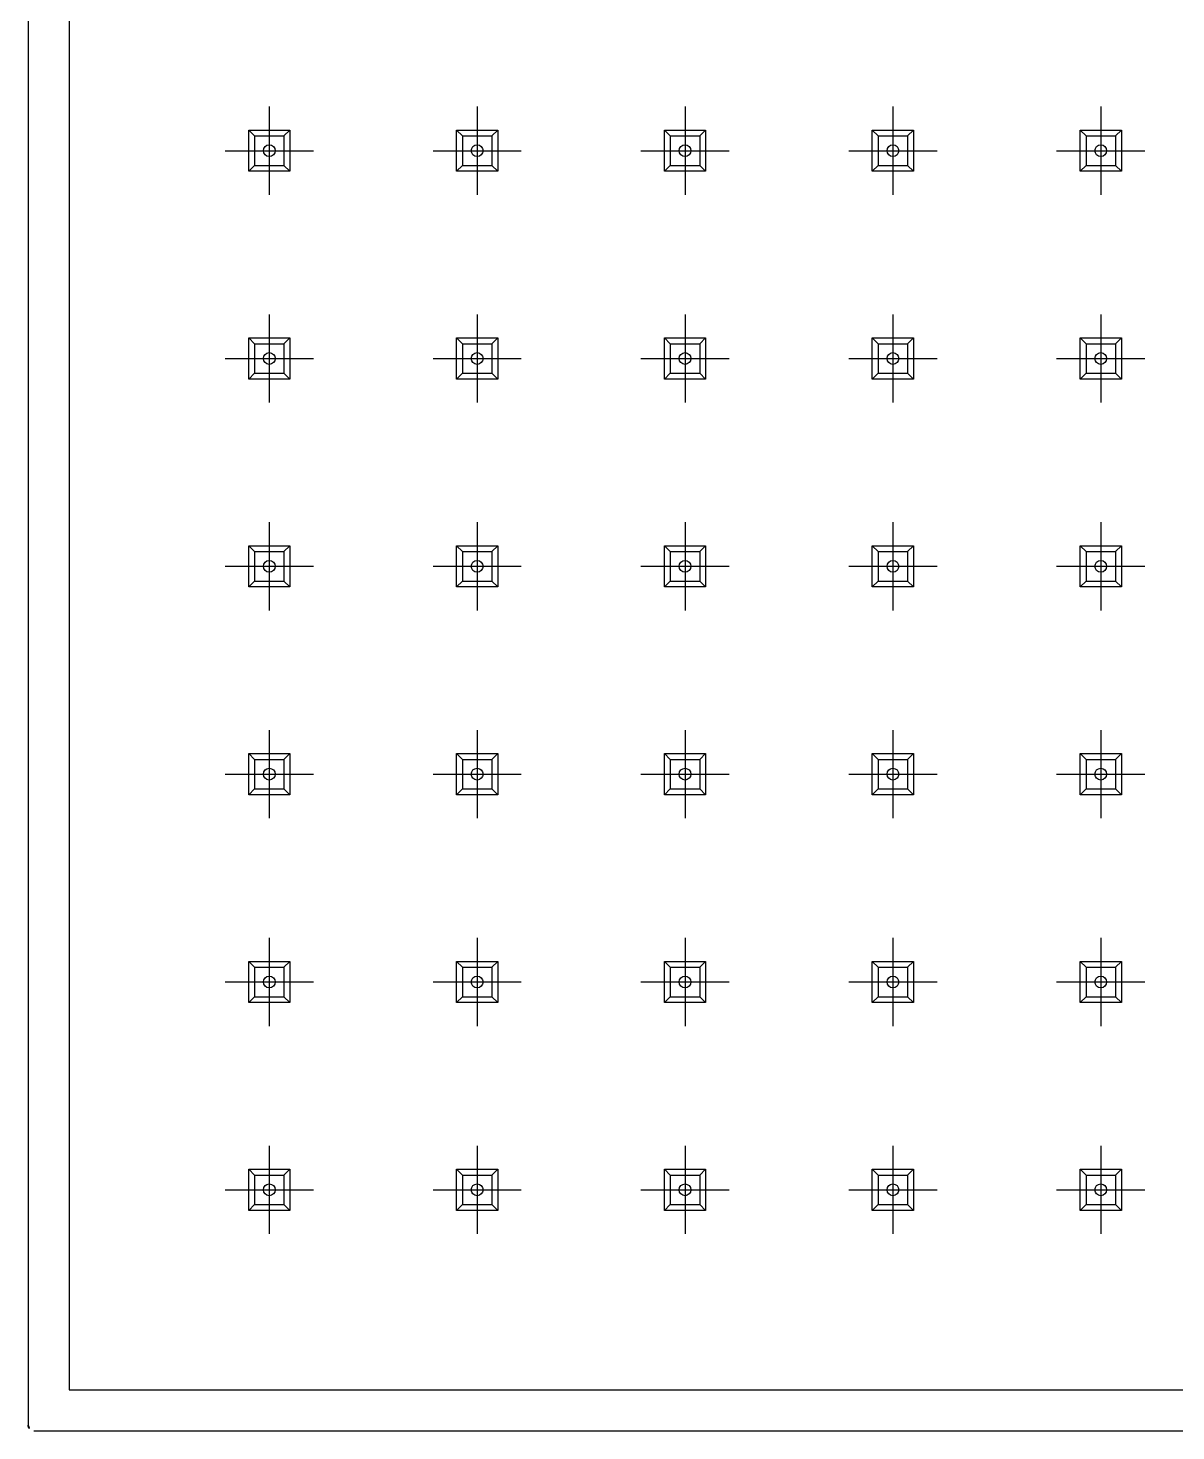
# Model space of a CAD drawing. Extents: x 16296676030 to 16296677124, y -37409617429 to -37409616628.
# Drawn here: x 16296676433.2 to 16296676530.7, y -37409617272 to -37409617152.8 of the extents above; entities that cross this region are included whole.
import ezdxf

# ---------------------------------------------------------------- set-up
doc = ezdxf.new("R2010")
doc.units = 0
doc.header["$LTSCALE"] = 10
doc.header["$MEASUREMENT"] = 0
doc.linetypes.add('CENTER', pattern=[2, 1.25, -0.25, 0.25, -0.25])
doc.layers.get('0').update_dxf_attribs({"linetype": 'CONTINUOUS'})

msp = doc.modelspace()

# ---------------------------------------------------------------- linework, layer by layer
for p, q in [((16296676433.195431, -37409617072.527786), (16296676433.195431, -37409617271.527786)), ((16296676436.695431, -37409617075.527786), (16296676436.695431, -37409617268.527786)), ((16296676451.945431, -37409617161.44445), (16296676455.445431, -37409617161.44445)), ((16296676451.945431, -37409617164.94445), (16296676451.945431, -37409617161.44445)), ((16296676452.445431, -37409617161.94445), (16296676451.945431, -37409617161.44445)), ((16296676454.945431, -37409617161.94445), (16296676455.445431, -37409617161.44445)), ((16296676455.445431, -37409617161.44445), (16296676455.445431, -37409617164.94445)), ((16296676469.612101, -37409617161.44445), (16296676473.112101, -37409617161.44445)), ((16296676469.612101, -37409617164.94445), (16296676469.612101, -37409617161.44445)), ((16296676470.112101, -37409617161.94445), (16296676469.612101, -37409617161.44445)), ((16296676472.612101, -37409617161.94445), (16296676473.112101, -37409617161.44445)), ((16296676473.112101, -37409617161.44445), (16296676473.112101, -37409617164.94445)), ((16296676487.27877, -37409617161.44445), (16296676490.77877, -37409617161.44445)), ((16296676487.27877, -37409617164.94445), (16296676487.27877, -37409617161.44445)), ((16296676487.77877, -37409617161.94445), (16296676487.27877, -37409617161.44445)), ((16296676490.27877, -37409617161.94445), (16296676490.77877, -37409617161.44445)), ((16296676490.77877, -37409617161.44445), (16296676490.77877, -37409617164.94445)), ((16296676504.945431, -37409617161.44445), (16296676508.445431, -37409617161.44445)), ((16296676504.945431, -37409617164.94445), (16296676504.945431, -37409617161.44445)), ((16296676505.445431, -37409617161.94445), (16296676504.945431, -37409617161.44445)), ((16296676507.945431, -37409617161.94445), (16296676508.445431, -37409617161.44445)), ((16296676508.445431, -37409617161.44445), (16296676508.445431, -37409617164.94445)), ((16296676522.612101, -37409617161.44445), (16296676526.112101, -37409617161.44445)), ((16296676522.612101, -37409617164.94445), (16296676522.612101, -37409617161.44445)), ((16296676523.112101, -37409617161.94445), (16296676522.612101, -37409617161.44445)), ((16296676525.612101, -37409617161.94445), (16296676526.112101, -37409617161.44445)), ((16296676526.112101, -37409617161.44445), (16296676526.112101, -37409617164.94445)), ((16296676452.445431, -37409617161.94445), (16296676452.445431, -37409617164.44445)), ((16296676452.445431, -37409617161.94445), (16296676454.945431, -37409617161.94445)), ((16296676454.945431, -37409617161.94445), (16296676454.945431, -37409617164.44445)), ((16296676470.112101, -37409617161.94445), (16296676470.112101, -37409617164.44445)), ((16296676470.112101, -37409617161.94445), (16296676472.612101, -37409617161.94445)), ((16296676472.612101, -37409617161.94445), (16296676472.612101, -37409617164.44445)), ((16296676487.77877, -37409617161.94445), (16296676487.77877, -37409617164.44445)), ((16296676487.77877, -37409617161.94445), (16296676490.27877, -37409617161.94445)), ((16296676490.27877, -37409617161.94445), (16296676490.27877, -37409617164.44445)), ((16296676505.445431, -37409617161.94445), (16296676505.445431, -37409617164.44445)), ((16296676505.445431, -37409617161.94445), (16296676507.945431, -37409617161.94445)), ((16296676507.945431, -37409617161.94445), (16296676507.945431, -37409617164.44445)), ((16296676523.112101, -37409617161.94445), (16296676523.112101, -37409617164.44445)), ((16296676523.112101, -37409617161.94445), (16296676525.612101, -37409617161.94445)), ((16296676525.612101, -37409617161.94445), (16296676525.612101, -37409617164.44445)), ((16296676452.445431, -37409617164.44445), (16296676451.945431, -37409617164.94445)), ((16296676455.445431, -37409617164.94445), (16296676451.945431, -37409617164.94445)), ((16296676452.445431, -37409617164.44445), (16296676454.945431, -37409617164.44445)), ((16296676454.945431, -37409617164.44445), (16296676455.445431, -37409617164.94445)), ((16296676470.112101, -37409617164.44445), (16296676469.612101, -37409617164.94445)), ((16296676473.112101, -37409617164.94445), (16296676469.612101, -37409617164.94445)), ((16296676470.112101, -37409617164.44445), (16296676472.612101, -37409617164.44445)), ((16296676472.612101, -37409617164.44445), (16296676473.112101, -37409617164.94445)), ((16296676487.77877, -37409617164.44445), (16296676487.27877, -37409617164.94445)), ((16296676490.77877, -37409617164.94445), (16296676487.27877, -37409617164.94445)), ((16296676487.77877, -37409617164.44445), (16296676490.27877, -37409617164.44445)), ((16296676490.27877, -37409617164.44445), (16296676490.77877, -37409617164.94445)), ((16296676505.445431, -37409617164.44445), (16296676504.945431, -37409617164.94445)), ((16296676508.445431, -37409617164.94445), (16296676504.945431, -37409617164.94445)), ((16296676505.445431, -37409617164.44445), (16296676507.945431, -37409617164.44445)), ((16296676507.945431, -37409617164.44445), (16296676508.445431, -37409617164.94445)), ((16296676523.112101, -37409617164.44445), (16296676522.612101, -37409617164.94445)), ((16296676526.112101, -37409617164.94445), (16296676522.612101, -37409617164.94445)), ((16296676523.112101, -37409617164.44445), (16296676525.612101, -37409617164.44445)), ((16296676525.612101, -37409617164.44445), (16296676526.112101, -37409617164.94445)), ((16296676451.945431, -37409617179.111122), (16296676455.445431, -37409617179.111122)), ((16296676451.945431, -37409617182.611122), (16296676451.945431, -37409617179.111122)), ((16296676452.445431, -37409617179.611122), (16296676451.945431, -37409617179.111122)), ((16296676454.945431, -37409617179.611122), (16296676455.445431, -37409617179.111122)), ((16296676455.445431, -37409617179.111122), (16296676455.445431, -37409617182.611122)), ((16296676469.612101, -37409617179.111122), (16296676473.112101, -37409617179.111122)), ((16296676469.612101, -37409617182.611122), (16296676469.612101, -37409617179.111122)), ((16296676470.112101, -37409617179.611122), (16296676469.612101, -37409617179.111122)), ((16296676472.612101, -37409617179.611122), (16296676473.112101, -37409617179.111122)), ((16296676473.112101, -37409617179.111122), (16296676473.112101, -37409617182.611122)), ((16296676487.27877, -37409617179.111122), (16296676490.77877, -37409617179.111122)), ((16296676487.27877, -37409617182.611122), (16296676487.27877, -37409617179.111122)), ((16296676487.77877, -37409617179.611122), (16296676487.27877, -37409617179.111122)), ((16296676490.27877, -37409617179.611122), (16296676490.77877, -37409617179.111122)), ((16296676490.77877, -37409617179.111122), (16296676490.77877, -37409617182.611122)), ((16296676504.945431, -37409617179.111122), (16296676508.445431, -37409617179.111122)), ((16296676504.945431, -37409617182.611122), (16296676504.945431, -37409617179.111122)), ((16296676505.445431, -37409617179.611122), (16296676504.945431, -37409617179.111122)), ((16296676507.945431, -37409617179.611122), (16296676508.445431, -37409617179.111122)), ((16296676508.445431, -37409617179.111122), (16296676508.445431, -37409617182.611122)), ((16296676522.612101, -37409617179.111122), (16296676526.112101, -37409617179.111122)), ((16296676522.612101, -37409617182.611122), (16296676522.612101, -37409617179.111122)), ((16296676523.112101, -37409617179.611122), (16296676522.612101, -37409617179.111122)), ((16296676525.612101, -37409617179.611122), (16296676526.112101, -37409617179.111122)), ((16296676526.112101, -37409617179.111122), (16296676526.112101, -37409617182.611122)), ((16296676452.445431, -37409617179.611122), (16296676452.445431, -37409617182.111122)), ((16296676452.445431, -37409617179.611122), (16296676454.945431, -37409617179.611122)), ((16296676454.945431, -37409617179.611122), (16296676454.945431, -37409617182.111122)), ((16296676470.112101, -37409617179.611122), (16296676470.112101, -37409617182.111122)), ((16296676470.112101, -37409617179.611122), (16296676472.612101, -37409617179.611122)), ((16296676472.612101, -37409617179.611122), (16296676472.612101, -37409617182.111122)), ((16296676487.77877, -37409617179.611122), (16296676487.77877, -37409617182.111122)), ((16296676487.77877, -37409617179.611122), (16296676490.27877, -37409617179.611122)), ((16296676490.27877, -37409617179.611122), (16296676490.27877, -37409617182.111122)), ((16296676505.445431, -37409617179.611122), (16296676505.445431, -37409617182.111122)), ((16296676505.445431, -37409617179.611122), (16296676507.945431, -37409617179.611122)), ((16296676507.945431, -37409617179.611122), (16296676507.945431, -37409617182.111122)), ((16296676523.112101, -37409617179.611122), (16296676523.112101, -37409617182.111122)), ((16296676523.112101, -37409617179.611122), (16296676525.612101, -37409617179.611122)), ((16296676525.612101, -37409617179.611122), (16296676525.612101, -37409617182.111122)), ((16296676452.445431, -37409617182.111122), (16296676451.945431, -37409617182.611122)), ((16296676455.445431, -37409617182.611122), (16296676451.945431, -37409617182.611122)), ((16296676452.445431, -37409617182.111122), (16296676454.945431, -37409617182.111122)), ((16296676454.945431, -37409617182.111122), (16296676455.445431, -37409617182.611122)), ((16296676470.112101, -37409617182.111122), (16296676469.612101, -37409617182.611122)), ((16296676473.112101, -37409617182.611122), (16296676469.612101, -37409617182.611122)), ((16296676470.112101, -37409617182.111122), (16296676472.612101, -37409617182.111122)), ((16296676472.612101, -37409617182.111122), (16296676473.112101, -37409617182.611122)), ((16296676487.77877, -37409617182.111122), (16296676487.27877, -37409617182.611122)), ((16296676490.77877, -37409617182.611122), (16296676487.27877, -37409617182.611122)), ((16296676487.77877, -37409617182.111122), (16296676490.27877, -37409617182.111122)), ((16296676490.27877, -37409617182.111122), (16296676490.77877, -37409617182.611122)), ((16296676505.445431, -37409617182.111122), (16296676504.945431, -37409617182.611122)), ((16296676508.445431, -37409617182.611122), (16296676504.945431, -37409617182.611122)), ((16296676505.445431, -37409617182.111122), (16296676507.945431, -37409617182.111122)), ((16296676507.945431, -37409617182.111122), (16296676508.445431, -37409617182.611122)), ((16296676523.112101, -37409617182.111122), (16296676522.612101, -37409617182.611122)), ((16296676526.112101, -37409617182.611122), (16296676522.612101, -37409617182.611122)), ((16296676523.112101, -37409617182.111122), (16296676525.612101, -37409617182.111122)), ((16296676525.612101, -37409617182.111122), (16296676526.112101, -37409617182.611122)), ((16296676451.945431, -37409617196.777786), (16296676455.445431, -37409617196.777786)), ((16296676451.945431, -37409617200.277786), (16296676451.945431, -37409617196.777786)), ((16296676452.445431, -37409617197.277786), (16296676451.945431, -37409617196.777786)), ((16296676454.945431, -37409617197.277786), (16296676455.445431, -37409617196.777786)), ((16296676455.445431, -37409617196.777786), (16296676455.445431, -37409617200.277786)), ((16296676469.612101, -37409617196.777786), (16296676473.112101, -37409617196.777786)), ((16296676469.612101, -37409617200.277786), (16296676469.612101, -37409617196.777786)), ((16296676470.112101, -37409617197.277786), (16296676469.612101, -37409617196.777786)), ((16296676472.612101, -37409617197.277786), (16296676473.112101, -37409617196.777786)), ((16296676473.112101, -37409617196.777786), (16296676473.112101, -37409617200.277786)), ((16296676487.27877, -37409617196.777786), (16296676490.77877, -37409617196.777786)), ((16296676487.27877, -37409617200.277786), (16296676487.27877, -37409617196.777786)), ((16296676487.77877, -37409617197.277786), (16296676487.27877, -37409617196.777786)), ((16296676490.27877, -37409617197.277786), (16296676490.77877, -37409617196.777786)), ((16296676490.77877, -37409617196.777786), (16296676490.77877, -37409617200.277786)), ((16296676504.945431, -37409617196.777786), (16296676508.445431, -37409617196.777786)), ((16296676504.945431, -37409617200.277786), (16296676504.945431, -37409617196.777786)), ((16296676505.445431, -37409617197.277786), (16296676504.945431, -37409617196.777786)), ((16296676507.945431, -37409617197.277786), (16296676508.445431, -37409617196.777786)), ((16296676508.445431, -37409617196.777786), (16296676508.445431, -37409617200.277786)), ((16296676522.612101, -37409617196.777786), (16296676526.112101, -37409617196.777786)), ((16296676522.612101, -37409617200.277786), (16296676522.612101, -37409617196.777786)), ((16296676523.112101, -37409617197.277786), (16296676522.612101, -37409617196.777786)), ((16296676525.612101, -37409617197.277786), (16296676526.112101, -37409617196.777786)), ((16296676526.112101, -37409617196.777786), (16296676526.112101, -37409617200.277786)), ((16296676452.445431, -37409617197.277786), (16296676452.445431, -37409617199.777786)), ((16296676452.445431, -37409617197.277786), (16296676454.945431, -37409617197.277786)), ((16296676454.945431, -37409617197.277786), (16296676454.945431, -37409617199.777786)), ((16296676470.112101, -37409617197.277786), (16296676470.112101, -37409617199.777786)), ((16296676470.112101, -37409617197.277786), (16296676472.612101, -37409617197.277786)), ((16296676472.612101, -37409617197.277786), (16296676472.612101, -37409617199.777786)), ((16296676487.77877, -37409617197.277786), (16296676487.77877, -37409617199.777786)), ((16296676487.77877, -37409617197.277786), (16296676490.27877, -37409617197.277786)), ((16296676490.27877, -37409617197.277786), (16296676490.27877, -37409617199.777786)), ((16296676505.445431, -37409617197.277786), (16296676505.445431, -37409617199.777786)), ((16296676505.445431, -37409617197.277786), (16296676507.945431, -37409617197.277786)), ((16296676507.945431, -37409617197.277786), (16296676507.945431, -37409617199.777786)), ((16296676523.112101, -37409617197.277786), (16296676523.112101, -37409617199.777786)), ((16296676523.112101, -37409617197.277786), (16296676525.612101, -37409617197.277786)), ((16296676525.612101, -37409617197.277786), (16296676525.612101, -37409617199.777786)), ((16296676452.445431, -37409617199.777786), (16296676451.945431, -37409617200.277786)), ((16296676455.445431, -37409617200.277786), (16296676451.945431, -37409617200.277786)), ((16296676452.445431, -37409617199.777786), (16296676454.945431, -37409617199.777786)), ((16296676454.945431, -37409617199.777786), (16296676455.445431, -37409617200.277786)), ((16296676470.112101, -37409617199.777786), (16296676469.612101, -37409617200.277786)), ((16296676473.112101, -37409617200.277786), (16296676469.612101, -37409617200.277786)), ((16296676470.112101, -37409617199.777786), (16296676472.612101, -37409617199.777786)), ((16296676472.612101, -37409617199.777786), (16296676473.112101, -37409617200.277786)), ((16296676487.77877, -37409617199.777786), (16296676487.27877, -37409617200.277786)), ((16296676490.77877, -37409617200.277786), (16296676487.27877, -37409617200.277786)), ((16296676487.77877, -37409617199.777786), (16296676490.27877, -37409617199.777786)), ((16296676490.27877, -37409617199.777786), (16296676490.77877, -37409617200.277786)), ((16296676505.445431, -37409617199.777786), (16296676504.945431, -37409617200.277786)), ((16296676508.445431, -37409617200.277786), (16296676504.945431, -37409617200.277786)), ((16296676505.445431, -37409617199.777786), (16296676507.945431, -37409617199.777786)), ((16296676507.945431, -37409617199.777786), (16296676508.445431, -37409617200.277786)), ((16296676523.112101, -37409617199.777786), (16296676522.612101, -37409617200.277786)), ((16296676526.112101, -37409617200.277786), (16296676522.612101, -37409617200.277786)), ((16296676523.112101, -37409617199.777786), (16296676525.612101, -37409617199.777786)), ((16296676525.612101, -37409617199.777786), (16296676526.112101, -37409617200.277786)), ((16296676451.945431, -37409617214.44445), (16296676455.445431, -37409617214.44445)), ((16296676451.945431, -37409617217.94445), (16296676451.945431, -37409617214.44445)), ((16296676452.445431, -37409617214.94445), (16296676451.945431, -37409617214.44445)), ((16296676452.445431, -37409617214.94445), (16296676452.445431, -37409617217.44445)), ((16296676452.445431, -37409617214.94445), (16296676454.945431, -37409617214.94445)), ((16296676454.945431, -37409617214.94445), (16296676455.445431, -37409617214.44445)), ((16296676454.945431, -37409617214.94445), (16296676454.945431, -37409617217.44445)), ((16296676455.445431, -37409617214.44445), (16296676455.445431, -37409617217.94445)), ((16296676469.612101, -37409617214.44445), (16296676473.112101, -37409617214.44445)), ((16296676469.612101, -37409617217.94445), (16296676469.612101, -37409617214.44445)), ((16296676470.112101, -37409617214.94445), (16296676469.612101, -37409617214.44445)), ((16296676470.112101, -37409617214.94445), (16296676470.112101, -37409617217.44445)), ((16296676470.112101, -37409617214.94445), (16296676472.612101, -37409617214.94445)), ((16296676472.612101, -37409617214.94445), (16296676473.112101, -37409617214.44445)), ((16296676472.612101, -37409617214.94445), (16296676472.612101, -37409617217.44445)), ((16296676473.112101, -37409617214.44445), (16296676473.112101, -37409617217.94445)), ((16296676487.27877, -37409617214.44445), (16296676490.77877, -37409617214.44445)), ((16296676487.27877, -37409617217.94445), (16296676487.27877, -37409617214.44445)), ((16296676487.77877, -37409617214.94445), (16296676487.27877, -37409617214.44445)), ((16296676487.77877, -37409617214.94445), (16296676487.77877, -37409617217.44445)), ((16296676487.77877, -37409617214.94445), (16296676490.27877, -37409617214.94445)), ((16296676490.27877, -37409617214.94445), (16296676490.77877, -37409617214.44445)), ((16296676490.27877, -37409617214.94445), (16296676490.27877, -37409617217.44445)), ((16296676490.77877, -37409617214.44445), (16296676490.77877, -37409617217.94445)), ((16296676504.945431, -37409617214.44445), (16296676508.445431, -37409617214.44445)), ((16296676504.945431, -37409617217.94445), (16296676504.945431, -37409617214.44445)), ((16296676505.445431, -37409617214.94445), (16296676504.945431, -37409617214.44445)), ((16296676505.445431, -37409617214.94445), (16296676505.445431, -37409617217.44445)), ((16296676505.445431, -37409617214.94445), (16296676507.945431, -37409617214.94445)), ((16296676507.945431, -37409617214.94445), (16296676508.445431, -37409617214.44445)), ((16296676507.945431, -37409617214.94445), (16296676507.945431, -37409617217.44445)), ((16296676508.445431, -37409617214.44445), (16296676508.445431, -37409617217.94445)), ((16296676522.612101, -37409617214.44445), (16296676526.112101, -37409617214.44445)), ((16296676522.612101, -37409617217.94445), (16296676522.612101, -37409617214.44445)), ((16296676523.112101, -37409617214.94445), (16296676522.612101, -37409617214.44445)), ((16296676523.112101, -37409617214.94445), (16296676523.112101, -37409617217.44445)), ((16296676523.112101, -37409617214.94445), (16296676525.612101, -37409617214.94445)), ((16296676525.612101, -37409617214.94445), (16296676526.112101, -37409617214.44445)), ((16296676525.612101, -37409617214.94445), (16296676525.612101, -37409617217.44445)), ((16296676526.112101, -37409617214.44445), (16296676526.112101, -37409617217.94445)), ((16296676452.445431, -37409617217.44445), (16296676451.945431, -37409617217.94445)), ((16296676452.445431, -37409617217.44445), (16296676454.945431, -37409617217.44445)), ((16296676454.945431, -37409617217.44445), (16296676455.445431, -37409617217.94445)), ((16296676470.112101, -37409617217.44445), (16296676469.612101, -37409617217.94445)), ((16296676470.112101, -37409617217.44445), (16296676472.612101, -37409617217.44445)), ((16296676472.612101, -37409617217.44445), (16296676473.112101, -37409617217.94445)), ((16296676487.77877, -37409617217.44445), (16296676487.27877, -37409617217.94445)), ((16296676487.77877, -37409617217.44445), (16296676490.27877, -37409617217.44445)), ((16296676490.27877, -37409617217.44445), (16296676490.77877, -37409617217.94445)), ((16296676505.445431, -37409617217.44445), (16296676504.945431, -37409617217.94445)), ((16296676505.445431, -37409617217.44445), (16296676507.945431, -37409617217.44445)), ((16296676507.945431, -37409617217.44445), (16296676508.445431, -37409617217.94445)), ((16296676523.112101, -37409617217.44445), (16296676522.612101, -37409617217.94445)), ((16296676523.112101, -37409617217.44445), (16296676525.612101, -37409617217.44445)), ((16296676525.612101, -37409617217.44445), (16296676526.112101, -37409617217.94445)), ((16296676455.445431, -37409617217.94445), (16296676451.945431, -37409617217.94445)), ((16296676473.112101, -37409617217.94445), (16296676469.612101, -37409617217.94445)), ((16296676490.77877, -37409617217.94445), (16296676487.27877, -37409617217.94445)), ((16296676508.445431, -37409617217.94445), (16296676504.945431, -37409617217.94445)), ((16296676526.112101, -37409617217.94445), (16296676522.612101, -37409617217.94445)), ((16296676451.945431, -37409617232.111122), (16296676455.445431, -37409617232.111122)), ((16296676451.945431, -37409617235.611122), (16296676451.945431, -37409617232.111122)), ((16296676452.445431, -37409617232.611122), (16296676451.945431, -37409617232.111122)), ((16296676452.445431, -37409617232.611122), (16296676452.445431, -37409617235.111122)), ((16296676452.445431, -37409617232.611122), (16296676454.945431, -37409617232.611122)), ((16296676454.945431, -37409617232.611122), (16296676455.445431, -37409617232.111122)), ((16296676454.945431, -37409617232.611122), (16296676454.945431, -37409617235.111122)), ((16296676455.445431, -37409617232.111122), (16296676455.445431, -37409617235.611122)), ((16296676469.612101, -37409617232.111122), (16296676473.112101, -37409617232.111122)), ((16296676469.612101, -37409617235.611122), (16296676469.612101, -37409617232.111122)), ((16296676470.112101, -37409617232.611122), (16296676469.612101, -37409617232.111122)), ((16296676470.112101, -37409617232.611122), (16296676470.112101, -37409617235.111122)), ((16296676470.112101, -37409617232.611122), (16296676472.612101, -37409617232.611122)), ((16296676472.612101, -37409617232.611122), (16296676473.112101, -37409617232.111122)), ((16296676472.612101, -37409617232.611122), (16296676472.612101, -37409617235.111122)), ((16296676473.112101, -37409617232.111122), (16296676473.112101, -37409617235.611122)), ((16296676487.27877, -37409617232.111122), (16296676490.77877, -37409617232.111122)), ((16296676487.27877, -37409617235.611122), (16296676487.27877, -37409617232.111122)), ((16296676487.77877, -37409617232.611122), (16296676487.27877, -37409617232.111122)), ((16296676487.77877, -37409617232.611122), (16296676487.77877, -37409617235.111122)), ((16296676487.77877, -37409617232.611122), (16296676490.27877, -37409617232.611122)), ((16296676490.27877, -37409617232.611122), (16296676490.77877, -37409617232.111122)), ((16296676490.27877, -37409617232.611122), (16296676490.27877, -37409617235.111122)), ((16296676490.77877, -37409617232.111122), (16296676490.77877, -37409617235.611122)), ((16296676504.945431, -37409617232.111122), (16296676508.445431, -37409617232.111122)), ((16296676504.945431, -37409617235.611122), (16296676504.945431, -37409617232.111122)), ((16296676505.445431, -37409617232.611122), (16296676504.945431, -37409617232.111122)), ((16296676505.445431, -37409617232.611122), (16296676505.445431, -37409617235.111122)), ((16296676505.445431, -37409617232.611122), (16296676507.945431, -37409617232.611122)), ((16296676507.945431, -37409617232.611122), (16296676508.445431, -37409617232.111122)), ((16296676507.945431, -37409617232.611122), (16296676507.945431, -37409617235.111122)), ((16296676508.445431, -37409617232.111122), (16296676508.445431, -37409617235.611122)), ((16296676522.612101, -37409617232.111122), (16296676526.112101, -37409617232.111122)), ((16296676522.612101, -37409617235.611122), (16296676522.612101, -37409617232.111122)), ((16296676523.112101, -37409617232.611122), (16296676522.612101, -37409617232.111122)), ((16296676523.112101, -37409617232.611122), (16296676523.112101, -37409617235.111122)), ((16296676523.112101, -37409617232.611122), (16296676525.612101, -37409617232.611122)), ((16296676525.612101, -37409617232.611122), (16296676526.112101, -37409617232.111122)), ((16296676525.612101, -37409617232.611122), (16296676525.612101, -37409617235.111122)), ((16296676526.112101, -37409617232.111122), (16296676526.112101, -37409617235.611122)), ((16296676452.445431, -37409617235.111122), (16296676451.945431, -37409617235.611122)), ((16296676452.445431, -37409617235.111122), (16296676454.945431, -37409617235.111122)), ((16296676454.945431, -37409617235.111122), (16296676455.445431, -37409617235.611122)), ((16296676470.112101, -37409617235.111122), (16296676469.612101, -37409617235.611122)), ((16296676470.112101, -37409617235.111122), (16296676472.612101, -37409617235.111122)), ((16296676472.612101, -37409617235.111122), (16296676473.112101, -37409617235.611122)), ((16296676487.77877, -37409617235.111122), (16296676487.27877, -37409617235.611122)), ((16296676487.77877, -37409617235.111122), (16296676490.27877, -37409617235.111122)), ((16296676490.27877, -37409617235.111122), (16296676490.77877, -37409617235.611122)), ((16296676505.445431, -37409617235.111122), (16296676504.945431, -37409617235.611122)), ((16296676505.445431, -37409617235.111122), (16296676507.945431, -37409617235.111122)), ((16296676507.945431, -37409617235.111122), (16296676508.445431, -37409617235.611122)), ((16296676523.112101, -37409617235.111122), (16296676522.612101, -37409617235.611122)), ((16296676523.112101, -37409617235.111122), (16296676525.612101, -37409617235.111122)), ((16296676525.612101, -37409617235.111122), (16296676526.112101, -37409617235.611122)), ((16296676455.445431, -37409617235.611122), (16296676451.945431, -37409617235.611122)), ((16296676473.112101, -37409617235.611122), (16296676469.612101, -37409617235.611122)), ((16296676490.77877, -37409617235.611122), (16296676487.27877, -37409617235.611122)), ((16296676508.445431, -37409617235.611122), (16296676504.945431, -37409617235.611122)), ((16296676526.112101, -37409617235.611122), (16296676522.612101, -37409617235.611122)), ((16296676451.945431, -37409617249.777786), (16296676455.445431, -37409617249.777786)), ((16296676451.945431, -37409617253.277786), (16296676451.945431, -37409617249.777786)), ((16296676452.445431, -37409617250.277786), (16296676451.945431, -37409617249.777786)), ((16296676452.445431, -37409617250.277786), (16296676452.445431, -37409617252.777786)), ((16296676452.445431, -37409617250.277786), (16296676454.945431, -37409617250.277786)), ((16296676454.945431, -37409617250.277786), (16296676455.445431, -37409617249.777786)), ((16296676454.945431, -37409617250.277786), (16296676454.945431, -37409617252.777786)), ((16296676455.445431, -37409617249.777786), (16296676455.445431, -37409617253.277786)), ((16296676469.612101, -37409617249.777786), (16296676473.112101, -37409617249.777786)), ((16296676469.612101, -37409617253.277786), (16296676469.612101, -37409617249.777786)), ((16296676470.112101, -37409617250.277786), (16296676469.612101, -37409617249.777786)), ((16296676470.112101, -37409617250.277786), (16296676470.112101, -37409617252.777786)), ((16296676470.112101, -37409617250.277786), (16296676472.612101, -37409617250.277786)), ((16296676472.612101, -37409617250.277786), (16296676473.112101, -37409617249.777786)), ((16296676472.612101, -37409617250.277786), (16296676472.612101, -37409617252.777786)), ((16296676473.112101, -37409617249.777786), (16296676473.112101, -37409617253.277786)), ((16296676487.27877, -37409617249.777786), (16296676490.77877, -37409617249.777786)), ((16296676487.27877, -37409617253.277786), (16296676487.27877, -37409617249.777786)), ((16296676487.77877, -37409617250.277786), (16296676487.27877, -37409617249.777786)), ((16296676487.77877, -37409617250.277786), (16296676487.77877, -37409617252.777786)), ((16296676487.77877, -37409617250.277786), (16296676490.27877, -37409617250.277786)), ((16296676490.27877, -37409617250.277786), (16296676490.77877, -37409617249.777786)), ((16296676490.27877, -37409617250.277786), (16296676490.27877, -37409617252.777786)), ((16296676490.77877, -37409617249.777786), (16296676490.77877, -37409617253.277786)), ((16296676504.945431, -37409617249.777786), (16296676508.445431, -37409617249.777786)), ((16296676504.945431, -37409617253.277786), (16296676504.945431, -37409617249.777786)), ((16296676505.445431, -37409617250.277786), (16296676504.945431, -37409617249.777786)), ((16296676505.445431, -37409617250.277786), (16296676505.445431, -37409617252.777786)), ((16296676505.445431, -37409617250.277786), (16296676507.945431, -37409617250.277786)), ((16296676507.945431, -37409617250.277786), (16296676508.445431, -37409617249.777786)), ((16296676507.945431, -37409617250.277786), (16296676507.945431, -37409617252.777786)), ((16296676508.445431, -37409617249.777786), (16296676508.445431, -37409617253.277786)), ((16296676522.612101, -37409617249.777786), (16296676526.112101, -37409617249.777786)), ((16296676522.612101, -37409617253.277786), (16296676522.612101, -37409617249.777786)), ((16296676523.112101, -37409617250.277786), (16296676522.612101, -37409617249.777786)), ((16296676523.112101, -37409617250.277786), (16296676523.112101, -37409617252.777786)), ((16296676523.112101, -37409617250.277786), (16296676525.612101, -37409617250.277786)), ((16296676525.612101, -37409617250.277786), (16296676526.112101, -37409617249.777786)), ((16296676525.612101, -37409617250.277786), (16296676525.612101, -37409617252.777786)), ((16296676526.112101, -37409617249.777786), (16296676526.112101, -37409617253.277786)), ((16296676452.445431, -37409617252.777786), (16296676451.945431, -37409617253.277786)), ((16296676455.445431, -37409617253.277786), (16296676451.945431, -37409617253.277786)), ((16296676452.445431, -37409617252.777786), (16296676454.945431, -37409617252.777786)), ((16296676454.945431, -37409617252.777786), (16296676455.445431, -37409617253.277786)), ((16296676470.112101, -37409617252.777786), (16296676469.612101, -37409617253.277786)), ((16296676473.112101, -37409617253.277786), (16296676469.612101, -37409617253.277786)), ((16296676470.112101, -37409617252.777786), (16296676472.612101, -37409617252.777786)), ((16296676472.612101, -37409617252.777786), (16296676473.112101, -37409617253.277786)), ((16296676487.77877, -37409617252.777786), (16296676487.27877, -37409617253.277786)), ((16296676490.77877, -37409617253.277786), (16296676487.27877, -37409617253.277786)), ((16296676487.77877, -37409617252.777786), (16296676490.27877, -37409617252.777786)), ((16296676490.27877, -37409617252.777786), (16296676490.77877, -37409617253.277786)), ((16296676505.445431, -37409617252.777786), (16296676504.945431, -37409617253.277786)), ((16296676508.445431, -37409617253.277786), (16296676504.945431, -37409617253.277786)), ((16296676505.445431, -37409617252.777786), (16296676507.945431, -37409617252.777786)), ((16296676507.945431, -37409617252.777786), (16296676508.445431, -37409617253.277786)), ((16296676523.112101, -37409617252.777786), (16296676522.612101, -37409617253.277786)), ((16296676526.112101, -37409617253.277786), (16296676522.612101, -37409617253.277786)), ((16296676523.112101, -37409617252.777786), (16296676525.612101, -37409617252.777786)), ((16296676525.612101, -37409617252.777786), (16296676526.112101, -37409617253.277786)), ((16296676436.695431, -37409617268.527786), (16296676629.695431, -37409617268.527786)), ((16296676433.695431, -37409617272.027786), (16296676632.695431, -37409617272.027786))]:
    msp.add_line(p, q)
at = {"color": 1, "linetype": 'CENTER'}
for p, q in [((16296676453.695431, -37409617159.44445), (16296676453.695431, -37409617166.94445)), ((16296676471.362101, -37409617159.44445), (16296676471.362101, -37409617166.94445)), ((16296676489.02877, -37409617159.44445), (16296676489.02877, -37409617166.94445)), ((16296676506.695431, -37409617159.44445), (16296676506.695431, -37409617166.94445)), ((16296676524.362101, -37409617159.44445), (16296676524.362101, -37409617166.94445)), ((16296676449.945431, -37409617163.19445), (16296676457.445431, -37409617163.19445)), ((16296676467.612101, -37409617163.19445), (16296676475.112101, -37409617163.19445)), ((16296676485.27877, -37409617163.19445), (16296676492.77877, -37409617163.19445)), ((16296676502.945431, -37409617163.19445), (16296676510.445431, -37409617163.19445)), ((16296676520.612101, -37409617163.19445), (16296676528.112101, -37409617163.19445)), ((16296676453.695431, -37409617177.111122), (16296676453.695431, -37409617184.611122)), ((16296676471.362101, -37409617177.111122), (16296676471.362101, -37409617184.611122)), ((16296676489.02877, -37409617177.111122), (16296676489.02877, -37409617184.611122)), ((16296676506.695431, -37409617177.111122), (16296676506.695431, -37409617184.611122)), ((16296676524.362101, -37409617177.111122), (16296676524.362101, -37409617184.611122)), ((16296676449.945431, -37409617180.861122), (16296676457.445431, -37409617180.861122)), ((16296676467.612101, -37409617180.861122), (16296676475.112101, -37409617180.861122)), ((16296676485.27877, -37409617180.861122), (16296676492.77877, -37409617180.861122)), ((16296676502.945431, -37409617180.861122), (16296676510.445431, -37409617180.861122)), ((16296676520.612101, -37409617180.861122), (16296676528.112101, -37409617180.861122)), ((16296676453.695431, -37409617194.777786), (16296676453.695431, -37409617202.277786)), ((16296676471.362101, -37409617194.777786), (16296676471.362101, -37409617202.277786)), ((16296676489.02877, -37409617194.777786), (16296676489.02877, -37409617202.277786)), ((16296676506.695431, -37409617194.777786), (16296676506.695431, -37409617202.277786)), ((16296676524.362101, -37409617194.777786), (16296676524.362101, -37409617202.277786)), ((16296676449.945431, -37409617198.527786), (16296676457.445431, -37409617198.527786)), ((16296676467.612101, -37409617198.527786), (16296676475.112101, -37409617198.527786)), ((16296676485.27877, -37409617198.527786), (16296676492.77877, -37409617198.527786)), ((16296676502.945431, -37409617198.527786), (16296676510.445431, -37409617198.527786)), ((16296676520.612101, -37409617198.527786), (16296676528.112101, -37409617198.527786)), ((16296676453.695431, -37409617212.44445), (16296676453.695431, -37409617219.94445)), ((16296676471.362101, -37409617212.44445), (16296676471.362101, -37409617219.94445)), ((16296676489.02877, -37409617212.44445), (16296676489.02877, -37409617219.94445)), ((16296676506.695431, -37409617212.44445), (16296676506.695431, -37409617219.94445)), ((16296676524.362101, -37409617212.44445), (16296676524.362101, -37409617219.94445)), ((16296676449.945431, -37409617216.19445), (16296676457.445431, -37409617216.19445)), ((16296676467.612101, -37409617216.19445), (16296676475.112101, -37409617216.19445)), ((16296676485.27877, -37409617216.19445), (16296676492.77877, -37409617216.19445)), ((16296676502.945431, -37409617216.19445), (16296676510.445431, -37409617216.19445)), ((16296676520.612101, -37409617216.19445), (16296676528.112101, -37409617216.19445)), ((16296676453.695431, -37409617230.111122), (16296676453.695431, -37409617237.611122)), ((16296676471.362101, -37409617230.111122), (16296676471.362101, -37409617237.611122)), ((16296676489.02877, -37409617230.111122), (16296676489.02877, -37409617237.611122)), ((16296676506.695431, -37409617230.111122), (16296676506.695431, -37409617237.611122)), ((16296676524.362101, -37409617230.111122), (16296676524.362101, -37409617237.611122)), ((16296676449.945431, -37409617233.861122), (16296676457.445431, -37409617233.861122)), ((16296676467.612101, -37409617233.861122), (16296676475.112101, -37409617233.861122)), ((16296676485.27877, -37409617233.861122), (16296676492.77877, -37409617233.861122)), ((16296676502.945431, -37409617233.861122), (16296676510.445431, -37409617233.861122)), ((16296676520.612101, -37409617233.861122), (16296676528.112101, -37409617233.861122)), ((16296676453.695431, -37409617247.777786), (16296676453.695431, -37409617255.277786)), ((16296676471.362101, -37409617247.777786), (16296676471.362101, -37409617255.277786)), ((16296676489.02877, -37409617247.777786), (16296676489.02877, -37409617255.277786)), ((16296676506.695431, -37409617247.777786), (16296676506.695431, -37409617255.277786)), ((16296676524.362101, -37409617247.777786), (16296676524.362101, -37409617255.277786)), ((16296676449.945431, -37409617251.527786), (16296676457.445431, -37409617251.527786)), ((16296676467.612101, -37409617251.527786), (16296676475.112101, -37409617251.527786)), ((16296676485.27877, -37409617251.527786), (16296676492.77877, -37409617251.527786)), ((16296676502.945431, -37409617251.527786), (16296676510.445431, -37409617251.527786)), ((16296676520.612101, -37409617251.527786), (16296676528.112101, -37409617251.527786))]:
    msp.add_line(p, q, dxfattribs=at)
for centre in [(16296676453.695431, -37409617163.19445), (16296676471.362101, -37409617163.19445), (16296676489.02877, -37409617163.19445), (16296676506.695431, -37409617163.19445), (16296676524.362101, -37409617163.19445), (16296676453.695431, -37409617180.861122), (16296676471.362101, -37409617180.861122), (16296676489.02877, -37409617180.861122), (16296676506.695431, -37409617180.861122), (16296676524.362101, -37409617180.861122), (16296676453.695431, -37409617198.527786), (16296676471.362101, -37409617198.527786), (16296676489.02877, -37409617198.527786), (16296676506.695431, -37409617198.527786), (16296676524.362101, -37409617198.527786), (16296676453.695431, -37409617216.19445), (16296676471.362101, -37409617216.19445), (16296676489.02877, -37409617216.19445), (16296676506.695431, -37409617216.19445), (16296676524.362101, -37409617216.19445), (16296676453.695431, -37409617233.861122), (16296676471.362101, -37409617233.861122), (16296676489.02877, -37409617233.861122), (16296676506.695431, -37409617233.861122), (16296676524.362101, -37409617233.861122), (16296676453.695431, -37409617251.527786), (16296676471.362101, -37409617251.527786), (16296676489.02877, -37409617251.527786), (16296676506.695431, -37409617251.527786), (16296676524.362101, -37409617251.527786)]:
    msp.add_circle(centre, 0.5)
msp.add_arc((16296676433.695431, -37409617271.527786), 0.5, 180, 270)

doc.saveas('drawing.dxf')
